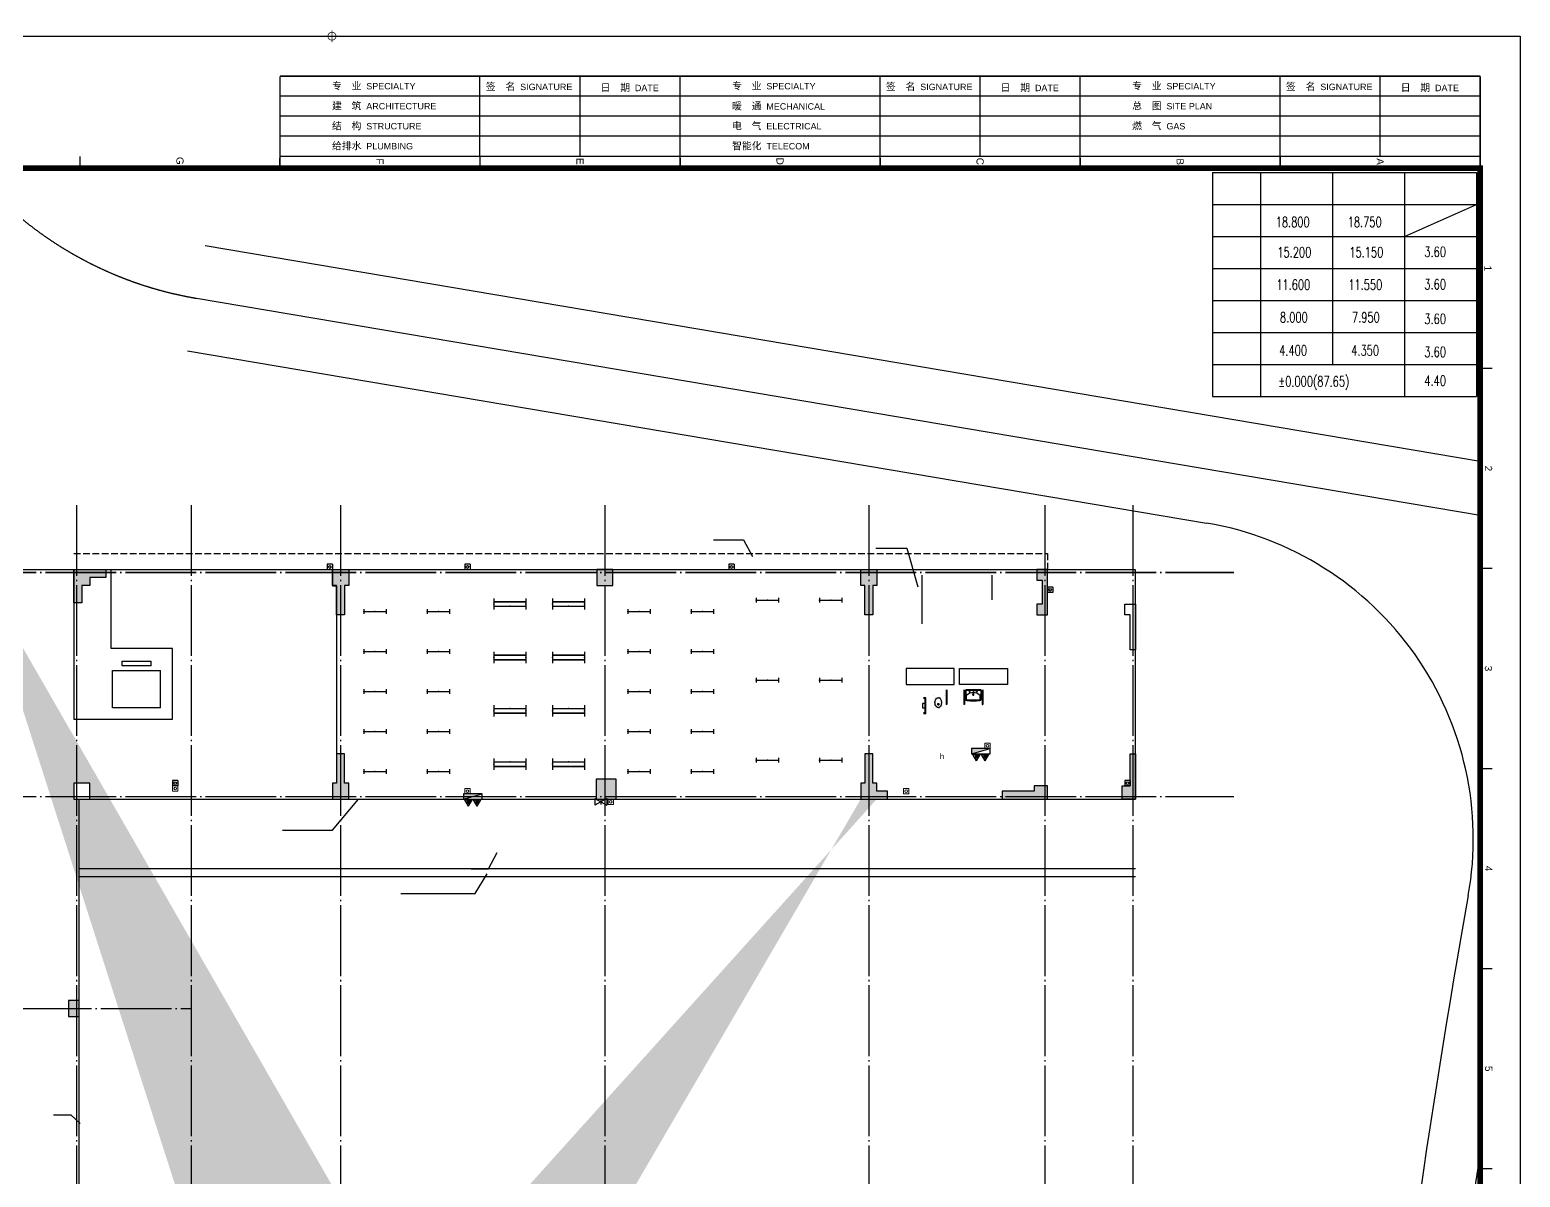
# Model space of a CAD drawing. Header units: millimetres. Extents: x 129492 to 2683129, y 513162 to 1188265.
# Drawn here: x 176430 to 232309, y 596785 to 639789 of the extents above; entities that cross this region are included whole.
import ezdxf
from ezdxf.enums import TextEntityAlignment as Align

# ---------------------------------------------------------------- set-up
doc = ezdxf.new("R2010")
doc.units = ezdxf.units.MM
doc.header["$LTSCALE"] = 1000
for name, pattern in [('3#_t8$0$ACAD_ISO04W100', [30.5, 24, -3, 0.5, -3]), ('3#_t8$0$CONTINOUS', [0]), ('3#_t8$0$DASH', [0.35, 0.25, -0.1]), ('GRID$1$CCDID0GLB00001', [30, 26.5, -1.5, 0.5, -1.5])]:
    doc.linetypes.add(name, pattern=pattern)
doc.layers.add('3#_t8$0$3#消火栓$0$P-HUDR-MISC', color=252, linetype='Continuous', lineweight=25)
doc.layers.add('3#_t8$0$3#消火栓$0$P-HUDR-SILO', color=252, linetype='Continuous', lineweight=20)
for name, color, linetype in [('3#_t8$0$A-APRO', 11, 'Continuous'), ('3#_t8$0$A-FIXT', 252, 'Continuous'), ('3#_t8$0$A-MOAT', 252, 'Continuous'), ('3#_t8$0$A-OVER', 23, 'Continuous'), ('3#_t8$0$A-STRS-EVTR', 252, 'Continuous'), ('3#_t8$0$G-0-XREF', 252, 'Continuous'), ('3#_t8$0$G-ANNO-NOTE', 252, 'Continuous'), ('3#_t8$0$P-COND-SILO', 252, '3#_t8$0$CONTINOUS'), ('3#_t8$0$P-WAST-PIPE', 252, '3#_t8$0$CCDI_L_P_F'), ('3#_t8$0$ROAD', 60, 'Continuous'), ('3#_t8$0$ROAD-CENT', 60, '3#_t8$0$ACAD_ISO04W100'), ('3#楼1F柱网$0$COLS-HATH', 8, 'Continuous'), ('3#楼1F柱网$0$G-0-XREF', 2, 'Continuous'), ('3#楼1F柱网$1$COLS', 6, 'Continuous'), ('E-EQPM-LIGT', 150, 'Continuous'), ('EQUIP-照明', 3, 'Continuous'), ('G-0-XREF', 2, 'Continuous'), ('GRID$1$G-GRID', 252, 'GRID$1$CCDID0GLB00001'), ('图框A1+0.00$0$G-ANNO-TEXT', 33, 'Continuous'), ('图框A1+0.00$0$G-BORD', 3, 'Continuous')]:
    doc.layers.add(name, color=color, linetype=linetype)
doc.layers.add('3#_t8$0$SPACE', color=7, linetype='Continuous', plot=False)
doc.layers.get('0').off()
doc.layers.get('3#_t8$0$G-0-XREF').off()
doc.styles.add('3#_t8$0$_TCH_DIM', font='SIMPLEX', dxfattribs={"bigfont": 'GBCBIG'})
doc.styles.add('3#_t8$0$CCDI_T_G01', font='arial.ttf')
doc.styles.add('3#_t8$0$水库小学7-28$0$STANDARD', font='txt.shx')
doc.styles.add('CCDI-TOG-01', font='arial.ttf')
doc.styles.add('图框A1+0.00$0$CCDI_T_G01', font='arial.ttf')
doc.linetypes.add('3#_t8$0$CCDI_L_P_F', pattern='A,50,["F",3#_t8$0$CCDI_T_G01,S=2,R=0,X=1.1,Y=-1],-4', length=54)

# ---------------------------------------------------------------- blocks, each defined once
blk = doc.blocks.new('图框A1+0.00$0$MidPoitent')
at = {"const_width": 0.18}
for points in [[(-1.5, 0), (1.5, 0)], [(0, -1.5), (0, 1.5)]]:
    blk.add_lwpolyline(points, dxfattribs=at)
blk.add_lwpolyline([(0, -1, 1), (0, 1, 1), (0, -1, 1)], format="xyb", dxfattribs=at)
blk = doc.blocks.new('图框A1+0.00')
at = {"layer": '图框A1+0.00$0$G-BORD'}
for p, q in [((15, 584), (15, 284)), ((20, 584), (20, 284)), ((25, 584), (25, 284)), ((33, 584), (30.5, 584)), ((33, 584), (30.5, 584)), ((30, 559), (10, 559)), ((30, 534), (10, 534)), ((30.5, 534), (33, 534)), ((30, 484), (10, 484)), ((30.5, 484), (33, 484)), ((30, 459), (10, 459)), ((30, 434), (10, 434)), ((30.5, 434), (33, 434)), ((30, 384), (10, 384)), ((30.5, 384), (33, 384)), ((30, 359), (10, 359)), ((30, 334), (10, 334)), ((30.5, 334), (33, 334)), ((33, 284), (30.5, 284)), ((33, 284), (30.5, 284))]:
    blk.add_line(p, q, dxfattribs=at)
blk.add_lwpolyline([(0, 594), (841, 594), (841, 0), (0, 0)], close=True, dxfattribs=at)
at = {"layer": '图框A1+0.00$0$G-BORD', "const_width": 0.35}
for points in [[(83, 587), (83, 584)], [(133, 587), (133, 584)], [(183, 584), (183, 587)], [(233, 584), (233, 587)], [(283, 584), (283, 587)], [(10, 584), (10, 284)], [(33, 584), (10, 584)], [(30, 584), (30, 284)], [(33, 584), (33, 384)], [(33, 534), (30, 534)], [(33, 484), (30, 484)], [(33, 434), (30, 434)], [(33, 384), (30, 384)], [(33, 334), (30, 334)], [(33, 284), (10, 284)], [(33, 234), (30, 234)]]:
    blk.add_lwpolyline(points, dxfattribs=at)
at = {"layer": '图框A1+0.00$0$G-BORD', "const_width": 1.4}
blk.add_lwpolyline([(33, 584), (831, 584), (831, 10), (33, 10)], close=True, dxfattribs=at)
at = {"layer": '图框A1+0.00$0$G-BORD', "rotation": 180}
blk.add_blockref('图框A1+0.00$0$MidPoitent', (0, 297), dxfattribs=at)
at = {"layer": '图框A1+0.00$0$G-ANNO-TEXT', "style": '图框A1+0.00$0$CCDI_T_G01'}
for s, p in [('1', (58, 585.95)), ('2', (108, 586.09)), ('3', (158, 586.07)), ('4', (208, 586.11)), ('5', (258, 586.13)), ('A', (31.34, 559)), ('B', (31.37, 509)), ('C', (31.29, 459)), ('D', (31.26, 409)), ('E', (31.28, 359)), ('F', (31.3, 309)), ('G', (31.15, 259))]:
    blk.add_text(s, height=1.8, dxfattribs=at).set_placement(p, align=Align.MIDDLE_CENTER)
at = {"layer": '图框A1+0.00$0$G-ANNO-TEXT', "char_height": 2, "rotation": 90, "style": '图框A1+0.00$0$CCDI_T_G01'}
for s, insert, width, attachment_point, line_spacing_factor in [('{\\fSimSun|b0|i0|c134|p54;\\H0.9x;日  期 \\fArial|b0|i0|c0|p39;\\H0.8889x;DATE}', (12.95, 571.41), 25, 5, 0.96), ('{\\fSimSun|b0|i0|c134|p54;\\H0.9x;签  名 \\fArial|b0|i0|c0|p34;\\H0.8889x;SIGNATURE}', (12.68, 535.46), 34, 4, 0.9), ('{\\fSimSun|b0|i0|c134|p54;\\H0.9x;专  业\\fSimSun|b0|i0|c0|p54; \\fArial|b0|i0|c0|p34;\\H0.8889x;SPECIALTY}', (12.5, 497), 50, 4, 0.9), ('{\\fSimSun|b0|i0|c134|p54;\\H0.9x;总  图\\fSimSun|b0|i0|c0|p54; \\fArial|b0|i0|c0|p34;\\H0.8889x;SITE PLAN}', (17.5, 497), 34, 4, 0.9), ('{\\fSimSun|b0|i0|c134|p54;\\H0.9x;燃  气\\fSimSun|b0|i0|c0|p54; \\fArial|b0|i0|c0|p34;\\H0.8889x;GAS}', (22.5, 497), 34, 4, 0.9), ('{\\fSimSun|b0|i0|c134|p54;\\H0.9x;日  期 \\fArial|b0|i0|c0|p39;\\H0.8889x;DATE}', (12.95, 471.41), 25, 5, 0.96), ('{\\fSimSun|b0|i0|c134|p54;\\H0.9x;签  名 \\fArial|b0|i0|c0|p34;\\H0.8889x;SIGNATURE}', (12.68, 435.46), 34, 4, 0.9), ('{\\fSimSun|b0|i0|c134|p54;\\H0.9x;专  业\\fSimSun|b0|i0|c0|p54; \\fArial|b0|i0|c0|p34;\\H0.8889x;SPECIALTY}', (12.5, 397), 50, 4, 0.9), ('{\\fSimSun|b0|i0|c134|p54;\\H0.9x;暖  通\\fSimSun|b0|i0|c0|p54; \\fArial|b0|i0|c0|p34;\\H0.8889x;MECHANICAL}', (17.55, 397), 34.4537, 4, 0.9), ('{\\fSimSun|b0|i0|c134|p54;\\H0.9x;电  气\\fSimSun|b0|i0|c0|p54; \\fArial|b0|i0|c0|p34;\\H0.8889x;ELECTRICAL}', (22.5, 397), 34, 4, 0.9), ('{\\fSimSun|b0|i0|c134|p54;\\H0.9x;智能化\\fSimSun|b0|i0|c0|p54; \\fArial|b0|i0|c0|p34;\\H0.8889x;TELECOM}', (27.5, 397), 34, 4, 0.9), ('{\\fSimSun|b0|i0|c134|p54;\\H0.9x;日  期 \\fArial|b0|i0|c0|p39;\\H0.8889x;DATE}', (12.95, 371.41), 25, 5, 0.96), ('{\\fSimSun|b0|i0|c134|p54;\\H0.9x;签  名 \\fArial|b0|i0|c0|p34;\\H0.8889x;SIGNATURE}', (12.68, 335.46), 34, 4, 0.9), ('{\\fSimSun|b0|i0|c134|p54;\\H0.9x;建  筑\\fSimSun|b0|i0|c0|p54; \\fArial|b0|i0|c0|p34;\\H0.8889x;ARCHITECTURE}', (17.5, 297), 50, 4, 0.9), ('{\\fSimSun|b0|i0|c134|p54;\\H0.9x;专  业\\fSimSun|b0|i0|c0|p54; \\fArial|b0|i0|c0|p34;\\H0.8889x;SPECIALTY}', (12.5, 297), 50, 4, 0.9), ('{\\fSimSun|b0|i0|c134|p54;\\H0.9x;结  构\\fSimSun|b0|i0|c0|p54; \\fArial|b0|i0|c0|p34;\\H0.8889x;STRUCTURE}', (22.5, 297), 50, 4, 0.9), ('{\\fSimSun|b0|i0|c134|p54;\\H0.9x;给排水\\fSimSun|b0|i0|c0|p54; \\fArial|b0|i0|c0|p34;\\H0.8889x;PLUMBING}', (27.5, 297), 34, 4, 0.9)]:
    blk.add_mtext(s, dxfattribs=dict(at, insert=insert, width=width, attachment_point=attachment_point, line_spacing_factor=line_spacing_factor))
blk = doc.blocks.new('$EQUIP$00001159')
for p, q in [((-1.2, 0.25), (-1.2, -0.25)), ((-1.2, 0), (1.2, 0)), ((1.2, 0.25), (1.2, -0.25))]:
    blk.add_line(p, q)
at = {"const_width": 0.14}
blk.add_lwpolyline([(-1.2, 0), (1.2, 0)], dxfattribs=at)
at = {"layer": 'EQUIP-照明'}
for p in [(-1.2, 0), (0, 0), (1.2, 0)]:
    blk.add_point(p, dxfattribs=at)
at = {"layer": 'EQUIP-照明', "flags": 9}
blk.add_attdef('A', (0, 0), '', height=0.00002, dxfattribs=at)
blk = doc.blocks.new('$EQUIP$00001160')
for p, q in [((-1.2, 0.42), (-1.2, -0.42)), ((-1.2, 0.17), (1.2, 0.17)), ((1.2, 0.42), (1.2, -0.42)), ((-1.2, -0.17), (1.2, -0.17))]:
    blk.add_line(p, q)
at = {"const_width": 0.1}
for points in [[(-1.2, 0.17), (1.2, 0.17)], [(-1.2, -0.17), (1.2, -0.17)]]:
    blk.add_lwpolyline(points, dxfattribs=at)
at = {"layer": 'EQUIP-照明'}
for p in [(-1.2, 0), (0, 0.17), (1.2, 0), (0, -0.17)]:
    blk.add_point(p, dxfattribs=at)
at = {"layer": 'EQUIP-照明', "flags": 9}
blk.add_attdef('A', (0, 0), '', height=0.00002, dxfattribs=at)
blk = doc.blocks.new('3#_t8$0$水库小学7-28$0$_E13')
for p, q in [((-572, 18), (-536, 18)), ((-572, 18), (-572, 18)), ((-536, -22), (-572, -21))]:
    blk.add_line(p, q)
at = {"const_width": 1.5}
for points in [[(-715, 0, -0.037932), (-709, 28, -0.057502), (-702, 46, -0.011128), (-686, 72, -0.047419), (-682, 78, -0.013557), (-669, 92, -0.010422), (-651, 109, -0.006492), (-632, 126, -0.010986), (-621, 135, -0.031118), (-607, 144, -0.031821), (-592, 152, -0.025304), (-572, 159, -0.028493), (-555, 164), (-520, 171), (-500, 175, -0.104917), (-492, 175, 0.047512), (-474, 173, 0.018859), (-460, 173, -0.025251), (-449, 173, -0.024361), (-434, 171, -0.018727), (-416, 168, -0.011084), (-401, 164, -0.017664), (-391, 161, -0.012553), (-375, 154, -0.012341), (-358, 147), (-320, 128, -0.005054), (-308, 122, -0.002567), (-285, 110)], [(-715, 0, 0.037932), (-709, -28, 0.057502), (-702, -46, 0.011128), (-686, -72, 0.047419), (-682, -78, 0.013557), (-669, -92, 0.010422), (-651, -109, 0.006492), (-632, -126, 0.010986), (-621, -135, 0.031118), (-607, -144, 0.031821), (-592, -152, 0.025304), (-572, -159, 0.028493), (-555, -164), (-520, -171), (-500, -175, 0.104917), (-492, -175, -0.047512), (-474, -173, -0.018859), (-460, -173, 0.025251), (-449, -173, 0.024361), (-434, -171, 0.018727), (-416, -168, 0.011084), (-401, -164, 0.017664), (-391, -161, 0.012553), (-375, -154, 0.012341), (-358, -147), (-320, -128, 0.005054), (-308, -122, 0.002567), (-285, -110)], [(-155, 240, 0.414214), (-220, 175, 0.414214)], [(-220, -175, 0.414214), (-155, -240, 0.414214)]]:
    blk.add_lwpolyline(points, format="xyb", dxfattribs=at)
for points in [[(-672, -1, -0.054114), (-666, 25, -0.08891), (-658, 39, -0.006714), (-643, 55, -0.014531), (-636, 63, -0.010713), (-618, 80, -0.017575), (-606, 90, -0.037222), (-591, 100, -0.034599), (-573, 109, -0.02298), (-556, 115, -0.023613), (-539, 119, -0.014842), (-522, 122, -0.012533), (-502, 125, -0.021838), (-477, 126, -0.029407), (-459, 125, -0.029465), (-436, 121, -0.031881), (-416, 114), (-371, 97), (-337, 83, -0.135973), (-324, 73, -0.099517), (-314, 52, -0.016651), (-311, 40, -0.010977), (-308, 20, -0.015331), (-308, 12, -0.010106), (-307, -1)], [(-672, -1, 0.054114), (-666, -26, 0.08891), (-658, -40, 0.006714), (-643, -57, 0.014531), (-636, -64, 0.010713), (-618, -82, 0.017575), (-606, -92, 0.037222), (-591, -102, 0.034599), (-573, -111, 0.02298), (-556, -117, 0.023613), (-539, -121, 0.014842), (-522, -124, 0.012533), (-502, -126, 0.021838), (-477, -127, 0.029407), (-459, -126, 0.029465), (-436, -122, 0.031881), (-416, -116), (-371, -99), (-337, -85, 0.135973), (-324, -75, 0.099517), (-314, -54, 0.016651), (-311, -41, 0.010977), (-308, -21, 0.015331), (-308, -13, 0.010106), (-307, -1)]]:
    blk.add_lwpolyline(points, format="xyb")
for points in [[(-220, 110), (-285, 110)], [(-220, 175), (-220, -175)], [(0, 240), (-155, 240)], [(0, -240), (0, 240)], [(-285, -110), (-220, -110)], [(-155, -240), (0, -240)]]:
    blk.add_lwpolyline(points, dxfattribs=at)
for centre, radius, start, end in [((-549, -3), 33.2, 100.0495, 259.9505), ((-536, -2), 20, 270, 90)]:
    blk.add_arc(centre, radius, start, end)
at = {"style": '3#_t8$0$水库小学7-28$0$STANDARD', "width": 0.8, "flags": 9}
for tag in ['XSIZE', 'YSIZE']:
    blk.add_attdef(tag, (0, 0), '', height=0.5, dxfattribs=at)
blk = doc.blocks.new('3#_t8$0$水库小学7-28$0$831JA1TA')
for p, q in [((-280, 0), (280, 0)), ((-280, 0), (-280, -361)), ((280, 0), (280, -361)), ((-280, -29), (280, -29)), ((-251, -356), (-251, -214)), ((0, -29), (-90, -29)), ((-90, -29), (90, -29)), ((251, -356), (251, -215))]:
    blk.add_line(p, q)
for centre, radius in [((-139, -69), 15), ((1, -182), 24.9), ((0, -57), 8), ((139, -69), 15)]:
    blk.add_circle(centre, radius)
for centre, radius, start, end in [((-224, -361), 56, 180, 263.481), ((-223, -214), 28, 133.1543, 180), ((-223, -356), 28, 180, 263.4984), ((0, -452), 354, 46.7581, 133.1543), ((0, 1600), 2029, 263.481, 276.519), ((0, 1600), 1997, 263.4984, 276.5122), ((223, -356), 28, 276.5122, 0), ((224, -361), 56, 276.519, 0), ((223, -215), 28, 0, 46.7581)]:
    blk.add_arc(centre, radius, start, end)
at = {"style": '3#_t8$0$水库小学7-28$0$STANDARD', "width": 0.8, "flags": 9}
for tag in ['XSIZE', 'YSIZE']:
    blk.add_attdef(tag, (0, 0), '', height=0.5, dxfattribs=at)
blk = doc.blocks.new('3#_t8$0$cgb')
at = {"layer": '3#_t8$0$G-ANNO-NOTE', "ltscale": 5}
for p, q in [((0, 5600), (6600, 5600)), ((0, 5600), (0, 0)), ((1200, 5600), (1200, 0)), ((3000, 5600), (3000, 800)), ((4800, 5600), (4800, 0)), ((6600, 5600), (6600, 0)), ((0, 4800), (6600, 4800)), ((4800, 4000), (6600, 4800)), ((0, 4000), (6600, 4000)), ((0, 3200), (6600, 3200)), ((0, 2400), (6600, 2400)), ((0, 1600), (6600, 1600)), ((0, 800), (6600, 800)), ((0, 0), (6600, 0))]:
    blk.add_line(p, q, dxfattribs=at)
at = {"layer": '3#_t8$0$G-ANNO-NOTE', "color": 7, "style": '3#_t8$0$_TCH_DIM', "width": 0.705882}
for s, p in [('18.800', (1577, 4232)), ('18.750', (3377, 4232)), ('15.200', (1618, 3476)), ('15.150', (3418, 3476)), ('3.60', (5293, 3487)), ('11.600', (1592, 2665)), ('11.550', (3392, 2665)), ('3.60', (5293, 2675)), ('8.000', (1684, 1849)), ('7.950', (3484, 1849)), ('3.60', (5293, 1811)), ('4.400', (1666, 1023)), ('4.350', (3466, 1023)), ('3.60', (5293, 985)), ('%%P0.000(87.65)', (1644, 248)), ('4.40', (5293, 267))]:
    blk.add_text(s, height=255, dxfattribs=at).set_placement(p)
blk = doc.blocks.new('3#_t8$0$A$C5E5D5757')
at = {"layer": '3#_t8$0$ROAD', "color": 8}
for p, q in [((-6.146, 87.544), (42.331, 87.544)), ((-6.146, 83.544), (32.603, 83.544))]:
    blk.add_line(p, q, dxfattribs=at)
for centre, radius, start, end in [((32.603, 71.544), 12, 359.4059, 89.9999), ((365.581, 68.09), 320.996, 179.40586, 183.98878)]:
    blk.add_arc(centre, radius, start, end, dxfattribs=at)
at = {"layer": '3#_t8$0$ROAD-CENT', "color": 8, "linetype": '3#_t8$0$ACAD_ISO04W100', "ltscale": 0.25}
for points in [[(-15.289, 88.941, 0.179805), (-6.146, 85.544), (42.669, 85.544)], [(50.446, 14.922), (50.446, 14.922), (49.84, 20.361), (49.067, 27.38), (48.571, 32.088), (48.182, 36.014), (47.85, 39.656), (47.308, 46.617, -0.012092), (46.642, 62.03, -0.012092)]]:
    blk.add_lwpolyline(points, format="xyb", dxfattribs=at)
blk = doc.blocks.new('GRID')
at = {"layer": 'GRID$1$G-GRID', "ltscale": 0.1}
for p, q in [((23400, 76720), (23400, -3284)), ((27700, 76720), (27700, -3284)), ((33300, 76720), (33300, -3284)), ((43200, 76720), (43200, -3284)), ((53100, 76720), (53100, -3284)), ((59700, 76720), (59700, 42400)), ((63000, 76720), (63000, -3284)), ((-1768, 74200), (66783, 74200)), ((-1768, 65800), (66783, 65800))]:
    blk.add_line(p, q, dxfattribs=at)
blk.add_lwpolyline([(-2693, 57850), (27700, 57850)], dxfattribs=at)
blk = doc.blocks.new('3#楼1F柱网')
at = {"layer": '3#楼1F柱网$0$COLS-HATH'}
h = blk.add_hatch(color=256, dxfattribs=at)
h.paths.add_polyline_path([(-28327732, 42556726), (-28327732, 42557776), (-28328032, 42557776), (-28328032, 42556726), (-28328207, 42556726), (-28328207, 42556076), (-28327557, 42556076), (-28327557, 42556726)])
h.paths.add_polyline_path([(-28327732, 42527826), (-28327732, 42526776), (-28328032, 42526776), (-28328032, 42527826), (-28328207, 42527826), (-28328207, 42528476), (-28327557, 42528476), (-28327557, 42527826)])
h.paths.add_polyline_path([(-28294907, 42579476), (-28294157, 42579476), (-28294157, 42580226), (-28294907, 42580226)], flags=16)
h.paths.add_polyline_path([(-28275082, 42523476), (-28274682, 42523476), (-28274682, 42523876), (-28275082, 42523876)], flags=17)
h.paths.add_polyline_path([(-28325382, 42534626), (-28325382, 42536226), (-28325082, 42536226), (-28325082, 42535226), (-28324782, 42535226), (-28324782, 42534926), (-28323682, 42534926), (-28323682, 42534626)], flags=17)
h.paths.add_polyline_path([(-28318082, 42533926), (-28317682, 42533926), (-28317682, 42534526), (-28318082, 42534526)], flags=17)
h.paths.add_polyline_path([(-28314682, 42533926), (-28314282, 42533926), (-28314282, 42534526), (-28314682, 42534526)], flags=17)
h.paths.add_polyline_path([(-28314682, 42534626), (-28314282, 42534626), (-28314282, 42535226), (-28314682, 42535226)], flags=17)
h.paths.add_polyline_path([(-28318482, 42534626), (-28317882, 42534626), (-28317882, 42535226), (-28318482, 42535226)], flags=17)
h.paths.add_polyline_path([(-28328732, 42520776), (-28327032, 42520776), (-28327032, 42521076), (-28327582, 42521076), (-28327582, 42521376), (-28327782, 42521376), (-28327982, 42521376), (-28327982, 42521376), (-28328182, 42521376), (-28328182, 42521076), (-28328732, 42521076)])
h.paths.add_polyline_path([(-28314682, 42524976), (-28314282, 42524976), (-28314282, 42525576), (-28314682, 42525576)], flags=17)
h.paths.add_polyline_path([(-28285532, 42513676), (-28283832, 42513676), (-28283832, 42513976), (-28284382, 42513976), (-28284382, 42514276), (-28284532, 42514276), (-28284532, 42515376), (-28284832, 42515376), (-28284832, 42514276), (-28284982, 42514276), (-28284982, 42513976), (-28285532, 42513976)], flags=17)
h.paths.add_polyline_path([(-28305332, 42513676), (-28303632, 42513676), (-28303632, 42513976), (-28304182, 42513976), (-28304182, 42514276), (-28304332, 42514276), (-28304332, 42515376), (-28304632, 42515376), (-28304632, 42514276), (-28304782, 42514276), (-28304782, 42513976), (-28305332, 42513976)], flags=17)
h.paths.add_polyline_path([(-28309782, 42528656), (-28309782, 42525576), (-28310182, 42525576), (-28310182, 42524976), (-28309582, 42524976), (-28309582, 42529256), (-28310182, 42529256), (-28310182, 42528656)], flags=17)
h.paths.add_polyline_path([(-28281262, 42528576), (-28281262, 42528576), (-28281262, 42528576), (-28281262, 42527976), (-28280662, 42527976), (-28280662, 42528376), (-28277182, 42528376), (-28277182, 42527976), (-28276582, 42527976), (-28276582, 42528576)], flags=17)
h.paths.add_polyline_path([(-28314682, 42528656), (-28314282, 42528656), (-28314282, 42529256), (-28314682, 42529256)], flags=17)
h.paths.add_polyline_path([(-28318482, 42527876), (-28317882, 42527876), (-28317882, 42528476), (-28318482, 42528476)], flags=17)
h.paths.add_polyline_path([(-28274682, 42521376), (-28275282, 42521376), (-28275282, 42520776), (-28274982, 42520776), (-28274982, 42519676), (-28274682, 42519676), (-28274682, 42520776)], flags=17)
h.paths.add_polyline_path([(-28337882, 42528476), (-28337282, 42528476), (-28337282, 42527876), (-28337582, 42527876), (-28337582, 42526776), (-28337882, 42526776), (-28337882, 42527876)])
h.paths.add_polyline_path([(-28337882, 42520776), (-28337282, 42520776), (-28337282, 42521376), (-28337582, 42521376), (-28337582, 42522476), (-28337882, 42522476), (-28337882, 42521376)])
h.paths.add_polyline_path([(-28318082, 42513676), (-28318082, 42515676), (-28317782, 42515676), (-28317782, 42513676)])
h.paths.add_polyline_path([(-28304782, 42521376), (-28304182, 42521376), (-28304182, 42520776), (-28304332, 42520776), (-28304332, 42519676), (-28304632, 42519676), (-28304632, 42520776), (-28304782, 42520776)], flags=17)
h.paths.add_polyline_path([(-28284982, 42521376), (-28284382, 42521376), (-28284382, 42520776), (-28284532, 42520776), (-28284532, 42519676), (-28284832, 42519676), (-28284832, 42520776), (-28284982, 42520776)], flags=17)
h.paths.add_polyline_path([(-28294932, 42520676), (-28294232, 42520676), (-28294232, 42521376), (-28294932, 42521376)], flags=17)
h.paths.add_polyline_path([(-28314482, 42520776), (-28313882, 42520776), (-28313882, 42521376), (-28314482, 42521376)], flags=17)
h.paths.add_polyline_path([(-28318482, 42520776), (-28317882, 42520776), (-28317882, 42521376), (-28318482, 42521376)], flags=17)
h.paths.add_polyline_path([(-28294882, 42513676), (-28294282, 42513676), (-28294282, 42514276), (-28294882, 42514276)], flags=17)
h.paths.add_polyline_path([(-28314482, 42513676), (-28313882, 42513676), (-28313882, 42514276), (-28314482, 42514276)])
h.paths.add_polyline_path([(-28275082, 42556376), (-28274682, 42556376), (-28274682, 42556776), (-28275082, 42556776)], flags=17)
h.paths.add_polyline_path([(-28277982, 42586376), (-28277982, 42588076), (-28278382, 42588076), (-28278382, 42587676), (-28278182, 42587676), (-28278182, 42586776), (-28278382, 42586776), (-28278382, 42586376)], flags=17)
h.paths.add_polyline_path([(-28314682, 42543026), (-28314282, 42543026), (-28314282, 42543626), (-28314682, 42543626)], flags=17)
h.paths.add_polyline_path([(-28318582, 42542976), (-28317882, 42542976), (-28317882, 42543676), (-28318582, 42543676)], flags=17)
h.paths.add_polyline_path([(-28325382, 42543026), (-28324782, 42543026), (-28324782, 42543626), (-28325382, 42543626)], flags=17)
h.paths.add_polyline_path([(-28328732, 42563776), (-28327032, 42563776), (-28327032, 42563476), (-28327582, 42563476), (-28327582, 42563176), (-28327732, 42563176), (-28328032, 42563176), (-28328032, 42563176), (-28328182, 42563176), (-28328182, 42563476), (-28328732, 42563476)])
h.paths.add_polyline_path([(-28325382, 42549926), (-28325382, 42548326), (-28325082, 42548326), (-28325082, 42549326), (-28324782, 42549326), (-28324782, 42549626), (-28323682, 42549626), (-28323682, 42549926)], flags=17)
h.paths.add_polyline_path([(-28285532, 42546576), (-28283832, 42546576), (-28283832, 42546876), (-28284382, 42546876), (-28284382, 42547176), (-28284532, 42547176), (-28284532, 42548276), (-28284832, 42548276), (-28284832, 42547176), (-28284982, 42547176), (-28284982, 42546876), (-28285532, 42546876)], flags=17)
h.paths.add_polyline_path([(-28309782, 42561476), (-28309782, 42558796), (-28310182, 42558796), (-28310182, 42558196), (-28309582, 42558196), (-28309582, 42562076), (-28310182, 42562076), (-28310182, 42561476)], flags=17)
h.paths.add_polyline_path([(-28281262, 42561476), (-28281262, 42561476), (-28281262, 42561476), (-28281262, 42560876), (-28280662, 42560876), (-28280662, 42561276), (-28277182, 42561276), (-28277182, 42560876), (-28276582, 42560876), (-28276582, 42561476)], flags=17)
h.paths.add_polyline_path([(-28318082, 42563876), (-28317682, 42563876), (-28317682, 42564476), (-28318082, 42564476)], flags=17)
h.paths.add_polyline_path([(-28314682, 42563876), (-28314282, 42563876), (-28314282, 42564476), (-28314682, 42564476)], flags=17)
h.paths.add_polyline_path([(-28322370, 42584799), (-28322052, 42585042), (-28321688, 42584565), (-28322005, 42584322)], flags=17)
h.paths.add_polyline_path([(-28274682, 42554276), (-28275282, 42554276), (-28275282, 42553676), (-28274982, 42553676), (-28274982, 42552576), (-28274682, 42552576), (-28274682, 42553676)], flags=17)
h.paths.add_polyline_path([(-28304782, 42554276), (-28304182, 42554276), (-28304182, 42553676), (-28304332, 42553676), (-28304332, 42552576), (-28304632, 42552576), (-28304632, 42553676), (-28304782, 42553676)], flags=17)
h.paths.add_polyline_path([(-28284982, 42554276), (-28284382, 42554276), (-28284382, 42553676), (-28284532, 42553676), (-28284532, 42552576), (-28284832, 42552576), (-28284832, 42553676), (-28284982, 42553676)], flags=17)
h.paths.add_polyline_path([(-28294932, 42553576), (-28294232, 42553576), (-28294232, 42554276), (-28294932, 42554276)], flags=17)
h.paths.add_polyline_path([(-28314482, 42553676), (-28313882, 42553676), (-28313882, 42554276), (-28314482, 42554276)], flags=17)
h.paths.add_polyline_path([(-28337882, 42556076), (-28337282, 42556076), (-28337282, 42556676), (-28337582, 42556676), (-28337582, 42557776), (-28337882, 42557776), (-28337882, 42556676)])
h.paths.add_polyline_path([(-28318482, 42556076), (-28317882, 42556076), (-28317882, 42556676), (-28318482, 42556676)], flags=17)
h.paths.add_polyline_path([(-28318482, 42549326), (-28317882, 42549326), (-28317882, 42549926), (-28318482, 42549926)], flags=17)
h.paths.add_polyline_path([(-28274682, 42546576), (-28275282, 42546576), (-28275282, 42547176), (-28274982, 42547176), (-28274982, 42548276), (-28274682, 42548276), (-28274682, 42547176)], flags=17)
h.paths.add_polyline_path([(-28305332, 42546576), (-28303632, 42546576), (-28303632, 42546876), (-28304182, 42546876), (-28304182, 42547176), (-28304332, 42547176), (-28304332, 42548276), (-28304632, 42548276), (-28304632, 42547176), (-28304782, 42547176), (-28304782, 42546876), (-28305332, 42546876)], flags=16)
h.paths.add_polyline_path([(-28294882, 42546576), (-28294282, 42546576), (-28294282, 42547176), (-28294882, 42547176)], flags=17)
h.paths.add_polyline_path([(-28314482, 42546576), (-28313882, 42546576), (-28313882, 42547176), (-28314482, 42547176)], flags=17)
h.paths.add_polyline_path([(-28314682, 42571326), (-28314282, 42571326), (-28314282, 42571926), (-28314682, 42571926)], flags=17)
h.paths.add_polyline_path([(-28314682, 42561476), (-28314282, 42561476), (-28314282, 42562076), (-28314682, 42562076)], flags=17)
h.paths.add_polyline_path([(-28304782, 42579476), (-28304182, 42579476), (-28304182, 42580076), (-28304332, 42580076), (-28304332, 42581176), (-28304632, 42581176), (-28304632, 42580076), (-28304782, 42580076)], flags=17)
h.paths.add_polyline_path([(-28284382, 42579776), (-28284382, 42580076), (-28284532, 42580076), (-28284532, 42581176), (-28284832, 42581176), (-28284832, 42580076), (-28284982, 42580076), (-28284982, 42579476), (-28283982, 42579476), (-28283982, 42579776)], flags=17)
h.paths.add_polyline_path([(-28314482, 42579476), (-28313882, 42579476), (-28313882, 42580076), (-28314482, 42580076)], flags=17)
h.paths.add_polyline_path([(-28318082, 42571326), (-28317682, 42571326), (-28317682, 42571926), (-28318082, 42571926)], flags=17)
h.paths.add_polyline_path([(-28337882, 42563776), (-28337282, 42563776), (-28337282, 42563176), (-28337582, 42563176), (-28337582, 42562076), (-28337882, 42562076), (-28337882, 42563176)])
h.paths.add_polyline_path([(-28318482, 42563176), (-28317882, 42563176), (-28317882, 42563776), (-28318482, 42563776)], flags=17)
h.paths.add_polyline_path([(-28304782, 42588076), (-28304182, 42588076), (-28304182, 42587476), (-28304332, 42587476), (-28304332, 42586376), (-28304632, 42586376), (-28304632, 42587476), (-28304782, 42587476)], flags=17)
h.paths.add_polyline_path([(-28284982, 42588076), (-28284382, 42588076), (-28284382, 42587476), (-28284532, 42587476), (-28284532, 42586376), (-28284832, 42586376), (-28284832, 42587476), (-28284982, 42587476)], flags=17)
h.paths.add_polyline_path([(-28294882, 42587476), (-28294282, 42587476), (-28294282, 42588076), (-28294882, 42588076)], flags=17)
h.paths.add_polyline_path([(-28274882, 42579976), (-28274882, 42581176), (-28274682, 42581176), (-28274682, 42579476), (-28275182, 42579476), (-28275182, 42579976)], flags=17)
h.paths.add_polyline_path([(-28314482, 42588076), (-28313282, 42588076), (-28313282, 42587776), (-28313882, 42587776), (-28313882, 42587476), (-28314182, 42587476), (-28314182, 42586826), (-28314482, 42586826)], flags=17)
edge = h.paths.add_edge_path(flags=17)
edge.add_line((-28318082, 42579476), (-28318082, 42581176))
edge.add_line((-28318082, 42581176), (-28317782, 42581176))
edge.add_line((-28317782, 42581176), (-28317782, 42580076))
edge.add_line((-28317782, 42580076), (-28317682, 42580076))
edge.add_line((-28317682, 42580076), (-28317682, 42579476))
edge.add_line((-28317682, 42579476), (-28318082, 42579476))
edge.add_line((-28318082, 42579476), (-28318082, 42581176))
edge = h.paths.add_edge_path(flags=17)
edge.add_line((-28280862, 42523576), (-28281262, 42523576))
edge.add_line((-28281262, 42523576), (-28281262, 42523876))
edge.add_line((-28281262, 42523876), (-28280862, 42523876))
edge.add_line((-28280862, 42523876), (-28276982, 42523876))
edge.add_line((-28276982, 42523876), (-28276982, 42523876))
edge.add_line((-28276982, 42523876), (-28276582, 42523876))
edge.add_line((-28276582, 42523876), (-28276582, 42523576))
edge.add_line((-28276582, 42523576), (-28281262, 42523576))
edge = h.paths.add_edge_path(flags=17)
edge.add_line((-28280862, 42556476), (-28281262, 42556476))
edge.add_line((-28281262, 42556476), (-28281262, 42556776))
edge.add_line((-28281262, 42556776), (-28280862, 42556776))
edge.add_line((-28280862, 42556776), (-28276982, 42556776))
edge.add_line((-28276982, 42556776), (-28276982, 42556776))
edge.add_line((-28276982, 42556776), (-28276582, 42556776))
edge.add_line((-28276582, 42556776), (-28276582, 42556476))
edge.add_line((-28276582, 42556476), (-28281262, 42556476))
edge = h.paths.add_edge_path(flags=17)
edge.add_line((-28279682, 42579476), (-28277982, 42579476))
edge.add_line((-28277982, 42579476), (-28277982, 42579976))
edge.add_line((-28277982, 42579976), (-28278482, 42579976))
edge.add_line((-28278482, 42579976), (-28278482, 42579776))
edge.add_line((-28278482, 42579776), (-28279682, 42579776))
edge.add_line((-28279682, 42579776), (-28279682, 42579476))
edge.add_line((-28279682, 42579476), (-28277982, 42579476))
edge = h.paths.add_edge_path(flags=17)
edge.add_line((-28274682, 42586776), (-28274682, 42585076))
edge.add_line((-28274682, 42585076), (-28274882, 42585076))
edge.add_line((-28274882, 42585076), (-28274882, 42586376))
edge.add_line((-28274882, 42586376), (-28275082, 42586376))
edge.add_line((-28275082, 42586376), (-28275082, 42586776))
edge.add_line((-28275082, 42586776), (-28274682, 42586776))
edge.add_line((-28274682, 42586776), (-28274682, 42586376))
h.paths.add_polyline_path([(-28274682, 42586776), (-28274682, 42585076), (-28274882, 42585076), (-28274882, 42586376), (-28275082, 42586376), (-28275082, 42586776)], flags=16)
edge = h.paths.add_edge_path()
edge.add_line((-28324782, 42534626), (-28324782, 42534626))
edge.add_line((-28324782, 42534626), (-28325382, 42534626))
edge.add_line((-28325382, 42534626), (-28325382, 42535226))
edge.add_line((-28274782, 42513676), (-28275682, 42513676))
edge.add_line((-28275682, 42513676), (-28275682, 42513976))
edge.add_line((-28275682, 42513976), (-28275282, 42513976))
edge.add_line((-28275282, 42513976), (-28275282, 42514276))
edge.add_line((-28275282, 42514276), (-28274982, 42514276))
edge.add_line((-28274982, 42514276), (-28274982, 42515376))
edge.add_line((-28274982, 42515376), (-28274682, 42515376))
edge.add_line((-28274682, 42515376), (-28274682, 42514276))
edge.add_line((-28274682, 42514276), (-28274682, 42513676))
edge.add_line((-28274682, 42513676), (-28275282, 42513676))
edge.add_line((-28318082, 42588076), (-28317718, 42587599))
edge.add_line((-28317718, 42587599), (-28318036, 42587356))
edge.add_line((-28318036, 42587356), (-28318400, 42587833))
edge.add_line((-28318400, 42587833), (-28318082, 42588076))
edge.add_line((-28304782, 42546576), (-28304182, 42546576))
edge.add_line((-28284982, 42579476), (-28284382, 42579476))
blk.add_hatch(color=256, dxfattribs=at).paths.add_polyline_path([(-28279682, 42579476), (-28277982, 42579476), (-28277982, 42579976), (-28278482, 42579976), (-28278482, 42579776), (-28279682, 42579776)])
at = {"layer": '3#楼1F柱网$1$COLS'}
for points in [[(-28314482, 42588076), (-28313282, 42588076), (-28313282, 42587776), (-28313882, 42587776), (-28313882, 42587476), (-28314182, 42587476), (-28314182, 42586826), (-28314482, 42586826), (-28314482, 42588076)], [(-28304782, 42588076), (-28304182, 42588076), (-28304182, 42587476), (-28304332, 42587476), (-28304332, 42586376), (-28304632, 42586376), (-28304632, 42587476), (-28304782, 42587476), (-28304782, 42588076)], [(-28284982, 42588076), (-28284382, 42588076), (-28284382, 42587476), (-28284532, 42587476), (-28284532, 42586376), (-28284832, 42586376), (-28284832, 42587476), (-28284982, 42587476), (-28284982, 42588076)], [(-28277982, 42586376), (-28277982, 42588076), (-28278382, 42588076), (-28278382, 42587676), (-28278182, 42587676), (-28278182, 42586776), (-28278382, 42586776), (-28278382, 42586376), (-28277982, 42586376), (-28277982, 42586376)], [(-28274682, 42586776), (-28274682, 42585076), (-28274882, 42585076), (-28274882, 42586376), (-28275082, 42586376), (-28275082, 42586776), (-28274682, 42586776), (-28274682, 42586376)], [(-28304782, 42579476), (-28304182, 42579476), (-28304182, 42580076), (-28304332, 42580076), (-28304332, 42581176), (-28304632, 42581176), (-28304632, 42580076), (-28304782, 42580076), (-28304782, 42579476)], [(-28284382, 42579776), (-28284382, 42580076), (-28284532, 42580076), (-28284532, 42581176), (-28284832, 42581176), (-28284832, 42580076), (-28284982, 42580076), (-28284982, 42579476), (-28283982, 42579476), (-28283982, 42579776), (-28284382, 42579776)], [(-28274882, 42579976), (-28274882, 42581176), (-28274682, 42581176), (-28274682, 42579476), (-28275182, 42579476), (-28275182, 42579976), (-28274882, 42579976)], [(-28279682, 42579476), (-28277982, 42579476), (-28277982, 42579976), (-28278482, 42579976), (-28278482, 42579776), (-28279682, 42579776), (-28279682, 42579476), (-28277982, 42579476)], [(-28284982, 42579476), (-28284382, 42579476)]]:
    blk.add_lwpolyline(points, dxfattribs=at)
for points in [[(-28294882, 42587476), (-28294282, 42587476), (-28294282, 42588076), (-28294882, 42588076)], [(-28294907, 42579476), (-28294157, 42579476), (-28294157, 42580226), (-28294907, 42580226)], [(-28314482, 42579476), (-28313882, 42579476), (-28313882, 42580076), (-28314482, 42580076)], [(-28314682, 42571326), (-28314282, 42571326), (-28314282, 42571926), (-28314682, 42571926)]]:
    blk.add_lwpolyline(points, close=True, dxfattribs=at)
at = {"layer": '3#楼1F柱网$0$G-0-XREF'}
blk.add_blockref('GRID', (-28337782, 42513776), dxfattribs=at)
blk = doc.blocks.new('3#_t8$0$3#消火栓$0$A$C7A4A6D2E')
at = {"ltscale": 0.1}
for p, q in [((200, 200), (0, 200)), ((0, 200), (0, 0)), ((200, 0), (0, 0)), ((200, 200), (200, 0))]:
    blk.add_line(p, q, dxfattribs=at)
blk.add_circle((100, 100), 50, dxfattribs=at)
blk = doc.blocks.new('3#_t8$0$3#消火栓$0$0ZF')
at = {"color": 0, "linetype": 'ByBlock'}
for p, q in [((225, -125), (-225, 125)), ((-225, -125), (225, 125)), ((-225, -125), (-225, 125)), ((0, -100), (0, 100)), ((225, -125), (225, 125))]:
    blk.add_line(p, q, dxfattribs=at)
blk = doc.blocks.new('3#_t8$0$3#消火栓$0$A$C5D304408')
at = {"layer": '3#_t8$0$3#消火栓$0$P-HUDR-MISC'}
h = blk.add_hatch(dxfattribs=at)
h.set_pattern_fill('JIS_WOOD', color=256, scale=20, angle=90, style=0)
h.set_pattern_definition([(135, (24339.631, 24727.014), (10, 10), [])])
h.paths.add_polyline_path([(24881, 25139), (24881, 25230), (24790, 25230), (24790, 25139)])
h = blk.add_hatch(dxfattribs=at)
h.set_pattern_fill('JIS_WOOD', color=256, scale=20, angle=90, style=0)
h.set_pattern_definition([(135, (24660.631, 24727.014), (10, 10), [])])
h.paths.add_polyline_path([(25202, 25139), (25202, 25230), (25111, 25230), (25111, 25139)])
blk.add_hatch(color=256, dxfattribs=at).paths.add_polyline_path([(25350, 24880), (25350, 25080), (25350, 25080), (24650, 24880)])
for p, q in [((24835, 25349), (24696, 25108)), ((24790, 25139), (24790, 25230)), ((24881, 25230), (24790, 25230)), ((24835, 25349), (24974, 25108)), ((24881, 25139), (24881, 25230)), ((25156, 25349), (25017, 25108)), ((25111, 25139), (25111, 25230)), ((25202, 25230), (25111, 25230)), ((25156, 25349), (25295, 25108)), ((25202, 25139), (25202, 25230)), ((25350, 25080), (24650, 24880)), ((24974, 25108), (24696, 25108)), ((24881, 25139), (24790, 25139)), ((25295, 25108), (25017, 25108)), ((25202, 25139), (25111, 25139))]:
    blk.add_line(p, q, dxfattribs=at)
blk.add_lwpolyline([(25350, 25080), (24650, 25080), (24650, 24880), (25350, 24880)], close=True, dxfattribs=at)
blk = doc.blocks.new('3#_t8$0$A$C7A4A6D2E')
at = {"ltscale": 0.1}
for p, q in [((200, 200), (0, 200)), ((0, 200), (0, 0)), ((200, 0), (0, 0)), ((200, 200), (200, 0))]:
    blk.add_line(p, q, dxfattribs=at)
blk.add_circle((100, 100), 50, dxfattribs=at)

msp = doc.modelspace()

# ---------------------------------------------------------------- linework, layer by layer
at = {"layer": '3#_t8$0$A-FIXT'}
for p, q in [((209872, 619355), (209872, 617530)), ((212497, 619355), (212497, 618430)), ((210025, 614755), (209935, 614755)), ((209995, 614725), (209935, 614725)), ((210025, 614755), (209995, 614755)), ((209995, 614185), (209995, 614725)), ((210025, 614155), (210025, 614755)), ((210785, 615055), (210785, 614505)), ((210815, 615055), (210815, 614505)), ((211444, 615055), (211444, 614505)), ((211474, 615055), (211474, 614505)), ((212135, 615055), (212135, 614505)), ((212165, 615055), (212165, 614505)), ((209995, 614185), (209935, 614185)), ((210025, 614155), (209935, 614155)), ((210815, 614505), (210785, 614505)), ((211474, 614505), (211444, 614505)), ((211474, 614505), (211444, 614505)), ((212135, 614505), (212165, 614505)), ((212135, 614505), (212165, 614505))]:
    msp.add_line(p, q, dxfattribs=at)
for points in [[(209285, 615255), (211085, 615255), (211085, 615855), (209285, 615855)], [(213085, 615255), (211285, 615255), (211285, 615855), (213085, 615855)], [(209995, 614535), (209895, 614535), (209895, 614375), (209995, 614375)]]:
    msp.add_lwpolyline(points, close=True, dxfattribs=at)
at = {"layer": '3#_t8$0$A-MOAT'}
for p, q in [((178285, 608355), (217885, 608355)), ((178285, 608055), (217885, 608055))]:
    msp.add_line(p, q, dxfattribs=at)
at = {"layer": '3#_t8$0$A-OVER', "linetype": '3#_t8$0$DASH'}
msp.add_lwpolyline([(178085, 620155), (214585, 620155), (214585, 619555)], dxfattribs=at)
at = {"layer": '3#_t8$0$A-STRS-EVTR', "ltscale": 5}
for p, q in [((179895, 615955), (179895, 616130)), ((179895, 616130), (180975, 616130)), ((180975, 615955), (179895, 615955)), ((180975, 615955), (180975, 616130)), ((179535, 614380), (179535, 615780)), ((179535, 615780), (181335, 615780)), ((181335, 614380), (181335, 615780)), ((181335, 614380), (179535, 614380))]:
    msp.add_line(p, q, dxfattribs=at)
at = {"layer": '3#_t8$0$G-ANNO-NOTE'}
for points in [[(202068, 620669), (203189, 620669), (203529, 620049)], [(208144, 620356), (209308, 620356), (209729, 618911)], [(185901, 609792), (187783, 609792), (188753, 610955)], [(192979, 608345), (193631, 608345), (193951, 608955)], [(190340, 607418), (193133, 607418), (193584, 608152)], [(177321, 599126), (177973, 599126), (178317, 598791)]]:
    msp.add_lwpolyline(points, dxfattribs=at)
at = {"layer": '3#_t8$0$SPACE', "ltscale": 5}
msp.add_lwpolyline([(178285, 595255), (178285, 610955), (217885, 610955), (217885, 619555), (174485, 619555), (170197, 616279), (170561, 615802), (171352, 616406), (174481, 612312), (174485, 595255)], dxfattribs=at)
at = {"layer": '3#_t8$0$SPACE'}
msp.add_lwpolyline([(178085, 613955), (181785, 613955), (181785, 616605), (179485, 616605), (179485, 619555), (178085, 619555)], close=True, dxfattribs=at)
at = {"layer": '3#_t8$0$SPACE', "ltscale": 5}
msp.add_lwpolyline([(187785, 619555), (187785, 618955), (187935, 618955), (187935, 611555), (187785, 611555), (187785, 610955), (217885, 610955), (217885, 619555)], close=True, dxfattribs=at)

# ---------------------------------------------------------------- block references
at = {"layer": '3#_t8$0$3#消火栓$0$P-HUDR-MISC', "lineweight": 25, "ltscale": 0.1, "rotation": 180}
for p in [(237085, 637735), (218035, 636035)]:
    msp.add_blockref('3#_t8$0$3#消火栓$0$A$C5D304408', p, dxfattribs=at)
at = {"layer": '3#_t8$0$3#消火栓$0$P-HUDR-MISC', "rotation": 180}
msp.add_blockref('3#_t8$0$3#消火栓$0$0ZF', (197845, 610855), dxfattribs=at)
at = {"layer": '3#_t8$0$3#消火栓$0$P-HUDR-SILO', "ltscale": 0.1, "rotation": 270}
for p in [(212235, 613055), (181785, 611455), (209185, 611355), (198110, 610955)]:
    msp.add_blockref('3#_t8$0$3#消火栓$0$A$C7A4A6D2E', p, dxfattribs=at)
at = {"layer": '3#_t8$0$3#消火栓$0$P-HUDR-SILO', "ltscale": 0.1}
msp.add_blockref('3#_t8$0$3#消火栓$0$A$C7A4A6D2E', (192735, 611155), dxfattribs=at)
at = {"layer": '3#_t8$0$A-APRO', "xscale": 1.5, "yscale": 1.5, "zscale": 1.5}
msp.add_blockref('3#_t8$0$cgb', (220777, 626047), dxfattribs=at)
at = {"layer": '3#_t8$0$A-FIXT', "xscale": -1, "rotation": 270}
msp.add_blockref('3#_t8$0$水库小学7-28$0$_E13', (210495, 615055), dxfattribs=at)
at = {"layer": '3#_t8$0$A-FIXT', "xscale": -1}
msp.add_blockref('3#_t8$0$水库小学7-28$0$831JA1TA', (211805, 615055), dxfattribs=at)
at = {"layer": '3#_t8$0$G-0-XREF', "ltscale": 5, "xscale": 999.9999999999999, "yscale": 999.9999999999999, "zscale": 999.9999999999999, "rotation": 350.409659570022}
msp.add_blockref('3#_t8$0$A$C5E5D5757', (174485, 544355), dxfattribs=at)
at = {"layer": '3#_t8$0$G-0-XREF', "ltscale": 5}
for name, p in [('3#楼1F柱网', (28492567, -41968520)), ('GRID', (154785, 545255))]:
    msp.add_blockref(name, p, dxfattribs=at)
at = {"layer": '3#_t8$0$P-COND-SILO', "ltscale": 0.1}
for p in [(187585, 619555), (192735, 619555), (202636, 619555)]:
    msp.add_blockref('3#_t8$0$A$C7A4A6D2E', p, dxfattribs=at)
at = {"layer": '3#_t8$0$P-WAST-PIPE'}
for p in [(214585, 618705), (181785, 611455), (217485, 611455)]:
    msp.add_blockref('3#_t8$0$A$C7A4A6D2E', p, dxfattribs=at)
at = {"layer": 'E-EQPM-LIGT'}
for name, p, xscale, yscale, zscale in [('$EQUIP$00001159', (189372, 617985), 350, 350, 350), ('$EQUIP$00001159', (191747, 617985), 350, 350, 350), ('$EQUIP$00001160', (194427, 618266), 500, 500, 500), ('$EQUIP$00001160', (196630, 618266), 500, 500, 500), ('$EQUIP$00001159', (199272, 617985), 350, 350, 350), ('$EQUIP$00001159', (201647, 617985), 350, 350, 350), ('$EQUIP$00001159', (204084, 618409), 350, 350, 350), ('$EQUIP$00001159', (206459, 618409), 350, 350, 350), ('$EQUIP$00001159', (189372, 616485), 350, 350, 350), ('$EQUIP$00001159', (191747, 616485), 350, 350, 350), ('$EQUIP$00001160', (194427, 616266), 500, 500, 500), ('$EQUIP$00001160', (196630, 616266), 500, 500, 500), ('$EQUIP$00001159', (199272, 616485), 350, 350, 350), ('$EQUIP$00001159', (201647, 616485), 350, 350, 350), ('$EQUIP$00001159', (204084, 615409), 350, 350, 350), ('$EQUIP$00001159', (206459, 615409), 350, 350, 350), ('$EQUIP$00001159', (189372, 614985), 350, 350, 350), ('$EQUIP$00001159', (191747, 614985), 350, 350, 350), ('$EQUIP$00001159', (199272, 614985), 350, 350, 350), ('$EQUIP$00001159', (201647, 614985), 350, 350, 350), ('$EQUIP$00001160', (194427, 614266), 500, 500, 500), ('$EQUIP$00001160', (196630, 614266), 500, 500, 500), ('$EQUIP$00001159', (189372, 613485), 350, 350, 350), ('$EQUIP$00001159', (191747, 613485), 350, 350, 350), ('$EQUIP$00001159', (199272, 613485), 350, 350, 350), ('$EQUIP$00001159', (201647, 613485), 350, 350, 350), ('$EQUIP$00001160', (194427, 612266), 500, 500, 500), ('$EQUIP$00001160', (196630, 612266), 500, 500, 500), ('$EQUIP$00001159', (204084, 612409), 350, 350, 350), ('$EQUIP$00001159', (206459, 612409), 350, 350, 350), ('$EQUIP$00001159', (189372, 611985), 350, 350, 350), ('$EQUIP$00001159', (191747, 611985), 350, 350, 350), ('$EQUIP$00001159', (199272, 611985), 350, 350, 350), ('$EQUIP$00001159', (201647, 611985), 350, 350, 350)]:
    msp.add_blockref(name, p, dxfattribs=dict(at, xscale=xscale, yscale=yscale, zscale=zscale))
at = {"layer": 'G-0-XREF', "xscale": 150, "yscale": 150, "zscale": 150, "rotation": 270}
msp.add_blockref('图框A1+0.00', (143209, 639551), dxfattribs=at)

# ---------------------------------------------------------------- texts
at = {"layer": 'E-EQPM-LIGT', "style": 'CCDI-TOG-01'}
msp.add_text('h', height=200, dxfattribs=at).set_placement((210555, 612460))

doc.saveas('drawing.dxf')
